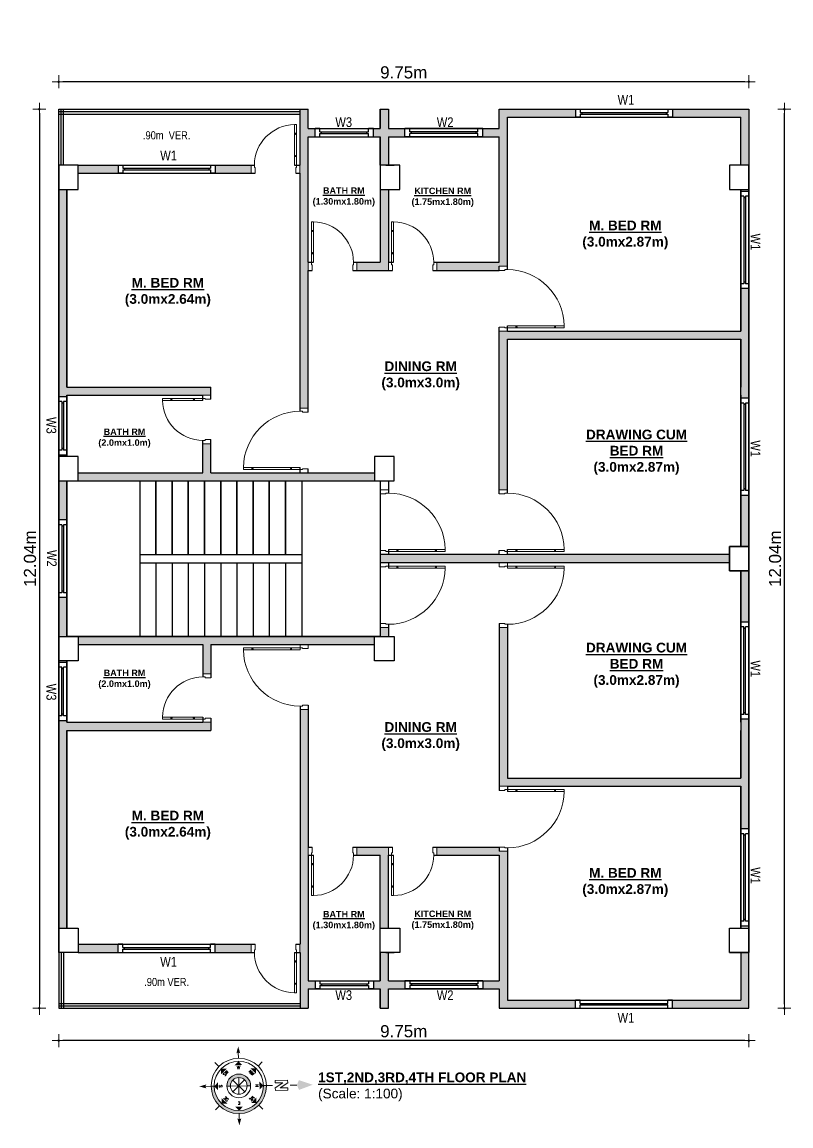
# Model space of a CAD drawing. Header units: inches. Extents: x -4010 to 65129, y -40138 to -1318.
# Drawn here: x 44671 to 45146, y -38390 to -37709 of the extents above; entities that cross this region are included whole.
import ezdxf
from ezdxf.enums import TextEntityAlignment as Align

# ---------------------------------------------------------------- set-up
doc = ezdxf.new("R2010")
doc.units = ezdxf.units.IN
doc.header["$MEASUREMENT"] = 0
doc.header["$PDMODE"] = 99
for name, color, linetype, lineweight in [('1-FOUNDATION DIM', 31, 'Continuous', 5), ('Colour 09', 210, 'Continuous', 9), ('DIM', 7, 'Continuous', 15), ('door', 132, 'Continuous', 15), ('Slab Line', 5, 'Continuous', 30)]:
    doc.layers.add(name, color=color, linetype=linetype, lineweight=lineweight)
for name, color, linetype in [('Brick wall', 3, 'Continuous'), ('RCC', 6, 'Continuous'), ('Rod', 1, 'Continuous'), ('TEX', 7, 'Continuous'), ('WINDOOR', 7, 'Continuous')]:
    doc.layers.add(name, color=color, linetype=linetype)
doc.styles.add('ARIAL', font='arial.ttf')
doc.styles.add('ROMANS', font='romans')
doc.styles.get("Standard").update_dxf_attribs({"font": 'ARIALN.TTF'})
doc.dimstyles.new('3-8', dxfattribs={"dimscale": 1.25, "dimtxt": 6, "dimasz": 2, "dimexe": 0.18, "dimexo": 6, "dimgap": 0, "dimtad": 0, "dimdec": 0, "dimzin": 3, "dimdsep": 46, "dimlunit": 3, "dimtxsty": 'ARIAL', "dimblk": 'DD', "dimcen": 1, "dimse1": 1, "dimse2": 1, "dimclrd": 256, "dimclrt": 256, "dimadec": 0, "dimazin": 0, "dimtfac": 0.5, "dimtdec": 0, "dimtmove": 2, "dimatfit": 0, "dimfxl": 0.18, "dimtvp": 0.75, "dimfrac": 1, "dimtolj": 1, "dimtzin": 0, "dimarcsym": 0})

# ---------------------------------------------------------------- blocks, each defined once
blk = doc.blocks.new('A$C779854B7')
at = {"layer": 'RCC'}
for p, q in [((0, 15), (12, 15)), ((0, 0), (0, 15)), ((12, 15), (12, 0)), ((12, 0), (0, 0))]:
    blk.add_line(p, q, dxfattribs=at)
blk = doc.blocks.new("Windoo 4'")
at = {"layer": 'WINDOOR'}
for p, q in [((24, 5), (-24, 5)), ((-24, 5), (-24, 0)), ((24, 0), (-24, 0)), ((-24, 0), (-21, 0)), ((-21, 5), (-21, 3)), ((21, 3), (-21, 3)), ((21, 2), (-21, 2)), ((-21, 2), (-21, 0)), ((-20, 3), (-20, 2)), ((20, 3), (20, 2)), ((24, 5), (21, 5)), ((21, 5), (21, 3)), ((21, 2), (21, 0)), ((21, 0), (24, 0)), ((24, 5), (24, 0))]:
    blk.add_line(p, q, dxfattribs=at)
blk = doc.blocks.new('DD')
for p, q in [((-1.6, 0), (1.6, 0)), ((0, 1.6), (0, -1.6))]:
    blk.add_line(p, q)
at = {"const_width": 0.3}
blk.add_lwpolyline([(-0.15, 0, 1), (0.15, 0, 1)], format="xyb", close=True, dxfattribs=at)
blk = doc.blocks.new('*D1308')
at = {"layer": 'Colour 09', "lineweight": -2}
blk.add_line((45117.24, -38337.74), (44696.24, -38337.74), dxfattribs=at)
at = {"layer": 'Defpoints', "color": 0}
for p in [(44693.74, -38317.75), (45119.74, -38317.75), (44693.74, -38337.74)]:
    blk.add_point(p, dxfattribs=at)
at = {"layer": 'Colour 09', "lineweight": -2, "xscale": 2.5, "yscale": 2.5, "zscale": 2.5, "rotation": 180}
blk.add_blockref('DD', (44693.74, -38337.74), dxfattribs=at)
at = {"layer": 'Colour 09', "lineweight": -2, "xscale": 2.5, "yscale": 2.5, "zscale": 2.5}
blk.add_blockref('DD', (45119.74, -38337.74), dxfattribs=at)
at = {"layer": 'Colour 09', "insert": (44906.74, -38332), "char_height": 7.5, "attachment_point": 5, "style": 'ARIAL'}
blk.add_mtext('\\A1;9.75m', dxfattribs=at)
blk = doc.blocks.new('Anno_North_J_Metric')
at = {"linetype": 'ByBlock', "lineweight": -2}
h = blk.add_hatch(color=0, dxfattribs=at)
h.paths.add_polyline_path([(-4.17, 0), (-4.68, 0, 1), (4.68, 0), (4.17, 0, -1)])
h.paths.add_polyline_path([(1.41, 0), (2, 0, 1), (-2, 0), (-1.41, 0, -1)])
at = {"color": 0, "linetype": 'ByBlock', "lineweight": -2}
for p, q in [((0, 4.68), (0, 5.67)), ((-3.31, 3.31), (-4.01, 4.01)), ((3.31, 3.31), (4.01, 4.01)), ((-4.68, 0), (-5.67, 0)), ((-4.68, 0), (-4.17, 0)), ((-1.41, 0), (-2, 0)), ((-1.41, 0), (1.41, 0)), ((1.41, 0), (-1.41, 0)), ((-1, 1), (1, -1)), ((-1, -1), (1, 1)), ((1, -1), (-1, 1)), ((1, 1), (-1, -1)), ((0, 1.41), (0, -1.41)), ((0, -1.41), (0, 1.41)), ((1.41, 0), (2, 0)), ((4.68, 0), (4.17, 0)), ((4.68, 0), (5.67, 0)), ((6.17, 0.4), (6.17, 0.82)), ((6.17, 0.82), (8.27, 0.82)), ((7.43, 0.4), (6.17, 0.4)), ((6.17, -0.44), (7.43, 0.4)), ((8.27, 0.4), (7.01, -0.44)), ((8.27, 0.82), (8.27, 0.4)), ((8.67, 0), (9.83, 0)), ((6.17, -0.86), (6.17, -0.44)), ((8.27, -0.86), (6.17, -0.86)), ((7.01, -0.44), (8.27, -0.44)), ((8.27, -0.44), (8.27, -0.86)), ((-3.31, -3.31), (-4.01, -4.01)), ((3.31, -3.31), (4.01, -4.01)), ((0, -4.68), (0, -5.67))]:
    blk.add_line(p, q, dxfattribs=at)
for radius in [4.68, 4.17, 2, 1.41]:
    blk.add_circle((0, 0), radius, dxfattribs=at)
for points in [[(-0.33, 5.5), (0, 5.67), (0, 6.67)], [(0, 6.67), (0.33, 5.5), (0, 5.67)], [(0, 4.17), (0.67, 3.5), (-0.67, 3.5)], [(-2.95, 2.95), (-2, 2.95), (-2.95, 2)], [(2.95, 2.95), (2.95, 2), (2, 2.95)], [(-6.67, 0), (-5.5, 0.33), (-5.67, 0)], [(-5.5, -0.33), (-5.67, 0), (-6.67, 0)], [(-4.17, 0), (-3.5, 0.67), (-3.5, -0.67)], [(4.17, 0), (3.5, -0.67), (3.5, 0.67)], [(12.5, 0), (10.17, 0.83), (9.83, 0)], [(9.83, 0), (10.17, -0.83), (12.5, 0)], [(-2.95, -2.95), (-2.95, -2), (-2, -2.95)], [(0, -4.17), (-0.67, -3.5), (0.67, -3.5)], [(2.95, -2.95), (2, -2.95), (2.95, -2)], [(0, -6.67), (-0.33, -5.5), (0, -5.67)], [(0.33, -5.5), (0, -5.67), (0, -6.67)]]:
    blk.add_solid(points, dxfattribs=at)
at = {"color": 0, "linetype": 'ByBlock', "lineweight": -2, "style": 'ROMANS'}
for s, rotation, p in [('SW', 45, (-2, 2)), ('NW', 315, (2, 2)), ('S', 270, (-3.33, 0)), ('N', 270, (2.83, 0)), ('SE', 135, (-2, -2)), ('NE', 225, (2, -2)), ('E', 180, (0, -2.67))]:
    blk.add_text(s, height=0.5, rotation=rotation, dxfattribs=at).set_placement(p, align=Align.CENTER)
blk.add_text('W', height=0.5, dxfattribs=at).set_placement((0, 2.83), align=Align.CENTER)
blk = doc.blocks.new('D40')
at = {"layer": 'door'}
for p, q in [((2, 5), (2, 39.97)), ((3.25, 39.97), (2, 39.97)), ((2.4, 33.97), (2.4, 34.72)), ((2.85, 34.72), (2.4, 34.72)), ((2.85, 33.97), (2.85, 34.72)), ((3.25, 5), (3.25, 39.97)), ((2.4, 33.97), (2, 33.97)), ((3.25, 33.97), (2.85, 33.97)), ((2, 11), (2.4, 11)), ((2.4, 10.25), (2.4, 11)), ((2.4, 10.25), (2.85, 10.25)), ((2.85, 10.25), (2.85, 11)), ((2.85, 11), (3.25, 11)), ((0, 0), (0, 5)), ((0, 5), (2, 5)), ((2.5, 0), (0, 0)), ((2, 5), (2, 3.5)), ((2, 5), (3.25, 5)), ((2, 3.5), (2.5, 3.5)), ((2.5, 3.5), (2.5, 0)), ((38, 3.5), (37.5, 3.5)), ((37.5, 3.5), (37.5, 0)), ((37.5, 0), (40, 0)), ((40, 5), (38, 5)), ((38, 5), (38, 3.5)), ((40, 0), (40, 5))]:
    blk.add_line(p, q, dxfattribs=at)
blk.add_arc((2.88, 4.86), 35.12, 0.23178, 89.39304, dxfattribs=at)
blk = doc.blocks.new('W-3FT')
at = {"layer": 'WINDOOR'}
for p, q in [((-36, 0), (-36, -5)), ((-36, 0), (-33, 0)), ((-36, 0), (0, 0)), ((-33, 0), (-33, -2)), ((-3, 0), (-3, -2)), ((0, 0), (0, -5)), ((-33, -5), (-36, -5)), ((-36, -5), (0, -5)), ((-33, -2), (-3, -2)), ((-33, -3), (-33, -5)), ((-33, -3), (-3, -3)), ((-32, -2), (-32, -3)), ((-4, -2), (-4, -3)), ((-3, -3), (-3, -5)), ((0, -5), (-3, -5))]:
    blk.add_line(p, q, dxfattribs=at)
blk = doc.blocks.new('D30')
at = {"layer": 'door'}
for p, q in [((2, 5), (2, 29.97)), ((3.25, 29.97), (2, 29.97)), ((3.25, 5), (3.25, 29.97)), ((2.4, 23.97), (2, 23.97)), ((2.4, 23.97), (2.4, 24.72)), ((2.85, 24.72), (2.4, 24.72)), ((2.85, 23.97), (2.85, 24.72)), ((3.25, 23.97), (2.85, 23.97)), ((2, 11), (2.4, 11)), ((2.4, 10.25), (2.4, 11)), ((2.4, 10.25), (2.85, 10.25)), ((2.85, 10.25), (2.85, 11)), ((2.85, 11), (3.25, 11)), ((0, 0), (0, 5)), ((0, 5), (2, 5)), ((2.5, 0), (0, 0)), ((2, 5), (2, 3.5)), ((2, 5), (3.25, 5)), ((2, 3.5), (2.5, 3.5)), ((2.5, 3.5), (2.5, 0)), ((28, 3.5), (27.5, 3.5)), ((27.5, 3.5), (27.5, 0)), ((27.5, 0), (30, 0)), ((30, 5), (28, 5)), ((28, 5), (28, 3.5)), ((30, 0), (30, 5))]:
    blk.add_line(p, q, dxfattribs=at)
blk.add_arc((2.89, 4.86), 25.11, 0.32038, 89.17273, dxfattribs=at)
blk = doc.blocks.new('W-1')
at = {"layer": 'WINDOOR'}
for p, q in [((-60, 0), (-60, -5)), ((-60, 0), (-57, 0)), ((-60, 0), (0, 0)), ((-57, 0), (-57, -2)), ((-3, 0), (-3, -2)), ((0, 0), (0, -5)), ((-57, -5), (-60, -5)), ((-60, -5), (0, -5)), ((-57, -2), (-3, -2)), ((-57, -3), (-57, -5)), ((-57, -3), (-3, -3)), ((-56, -2), (-56, -3)), ((-4, -2), (-4, -3)), ((-3, -3), (-3, -5)), ((0, -5), (-3, -5))]:
    blk.add_line(p, q, dxfattribs=at)
blk = doc.blocks.new('*D1309')
at = {"layer": 'Colour 09', "lineweight": -2}
blk.add_line((45141.74, -38315.25), (45141.74, -37765.27), dxfattribs=at)
at = {"layer": 'Defpoints', "color": 0}
for p in [(45119.74, -37762.77), (45141.74, -37762.77), (45119.74, -38317.75)]:
    blk.add_point(p, dxfattribs=at)
at = {"layer": 'Colour 09', "lineweight": -2, "xscale": 2.5, "yscale": 2.5, "zscale": 2.5}
for p, rotation in [((45141.74, -37762.77), 90), ((45141.74, -38317.75), 270)]:
    blk.add_blockref('DD', p, dxfattribs=dict(at, rotation=rotation))
at = {"layer": 'Colour 09', "insert": (45135.99, -38040.26), "char_height": 7.5, "attachment_point": 5, "rotation": 90, "style": 'ARIAL'}
blk.add_mtext('\\A1;12.04m', dxfattribs=at)
blk = doc.blocks.new('*D1310')
at = {"layer": 'Colour 09', "lineweight": -2}
blk.add_line((44681.81, -37765.27), (44681.81, -38315.25), dxfattribs=at)
at = {"layer": 'Defpoints', "color": 0}
for p in [(44693.74, -37762.77), (44681.81, -38317.75), (44693.74, -38317.75)]:
    blk.add_point(p, dxfattribs=at)
at = {"layer": 'Colour 09', "lineweight": -2, "xscale": 2.5, "yscale": 2.5, "zscale": 2.5}
for p, rotation in [((44681.81, -37762.77), 90), ((44681.81, -38317.75), 270)]:
    blk.add_blockref('DD', p, dxfattribs=dict(at, rotation=rotation))
at = {"layer": 'Colour 09', "insert": (44676.06, -38040.26), "char_height": 7.5, "attachment_point": 5, "rotation": 90, "style": 'ARIAL'}
blk.add_mtext('\\A1;12.04m', dxfattribs=at)
blk = doc.blocks.new('*D1311')
at = {"layer": 'Colour 09', "lineweight": -2}
blk.add_line((45117.24, -37745.83), (44696.24, -37745.83), dxfattribs=at)
at = {"layer": 'Defpoints', "color": 0}
for p in [(44693.74, -37708.99), (45119.74, -37708.99), (44693.74, -37745.83)]:
    blk.add_point(p, dxfattribs=at)
at = {"layer": 'Colour 09', "lineweight": -2, "xscale": 2.5, "yscale": 2.5, "zscale": 2.5, "rotation": 180}
blk.add_blockref('DD', (44693.74, -37745.83), dxfattribs=at)
at = {"layer": 'Colour 09', "lineweight": -2, "xscale": 2.5, "yscale": 2.5, "zscale": 2.5}
blk.add_blockref('DD', (45119.74, -37745.83), dxfattribs=at)
at = {"layer": 'Colour 09', "insert": (44906.74, -37740.09), "char_height": 7.5, "attachment_point": 5, "style": 'ARIAL'}
blk.add_mtext('\\A1;9.75m', dxfattribs=at)

msp = doc.modelspace()

# ---------------------------------------------------------------- hatches: boundary and pattern name
at = {"layer": 'Rod'}
h = msp.add_hatch(color=256, dxfattribs=at)
h.paths.add_polyline_path([(44812.575, -37797.261), (44790.408, -37797.261), (44790.408, -37802.261), (44812.575, -37802.261)])
h.paths.add_polyline_path([(44847.741, -37779.769), (44851.991, -37779.769), (44851.991, -37774.769), (44847.741, -37774.769), (44847.741, -37762.769), (44842.741, -37762.769), (44842.741, -37797.261), (44842.575, -37797.261), (44842.575, -37802.261), (44842.741, -37802.261), (44842.741, -37947.261), (44847.741, -37947.261), (44847.741, -37862.269), (44847.741, -37857.269)])
h.paths.add_polyline_path([(44907.491, -37774.769), (44897.241, -37774.769), (44897.241, -37762.769), (44892.241, -37762.769), (44892.241, -37774.769), (44887.991, -37774.769), (44887.991, -37779.769), (44892.241, -37779.769), (44892.241, -37797.261), (44897.241, -37797.261), (44897.241, -37779.769), (44907.491, -37779.769)])
h.paths.add_polyline_path([(44897.241, -37812.261), (44892.241, -37812.261), (44892.241, -37857.269), (44877.741, -37857.269), (44877.741, -37862.269), (44897.241, -37862.269), (44897.241, -37857.269)])
h.paths.add_polyline_path([(44970.741, -37767.769), (45012.741, -37767.769), (45012.741, -37762.769), (44965.741, -37762.769), (44965.741, -37774.769), (44955.491, -37774.769), (44955.491, -37779.769), (44965.741, -37779.769), (44965.741, -37857.269), (44927.241, -37857.269), (44927.241, -37862.269), (44965.741, -37862.269), (44965.741, -37859.769), (44970.741, -37859.769)])
h.paths.add_polyline_path([(45119.741, -37762.769), (45072.741, -37762.769), (45072.741, -37767.769), (45114.741, -37767.769), (45114.741, -37797.261), (45119.741, -37797.261)])
h.paths.add_polyline_path([(45119.741, -37873.518), (45114.741, -37873.518), (45114.741, -37899.769), (44970.741, -37899.769), (44965.741, -37899.769), (44965.741, -37997.761), (44970.741, -37997.761), (44970.741, -37904.769), (45114.741, -37904.769), (45114.741, -37941.16), (45119.741, -37941.16)])
h.paths.add_polyline_path([(45107.741, -38037.761), (44970.741, -38037.761), (44965.741, -38037.761), (44892.241, -38037.761), (44892.241, -38042.761), (44897.241, -38042.761), (45107.741, -38042.761)])
h.paths.add_polyline_path([(45119.741, -38001.16), (45114.741, -38001.16), (45114.741, -38032.761), (45119.741, -38032.761)])
h.paths.add_polyline_path([(45119.741, -38047.761), (45114.741, -38047.761), (45114.741, -38079.361), (45119.741, -38079.361)])
h.paths.add_polyline_path([(45119.741, -38139.361), (45114.741, -38139.361), (45114.741, -38175.752), (44970.741, -38175.752), (44970.741, -38082.761), (44965.741, -38082.761), (44965.741, -38180.752), (44970.741, -38180.752), (45114.741, -38180.752), (45114.741, -38207.003), (45119.741, -38207.003)])
h.paths.add_polyline_path([(44970.741, -38220.752), (44965.741, -38220.752), (44965.741, -38218.252), (44927.241, -38218.252), (44927.241, -38223.252), (44965.741, -38223.252), (44965.741, -38300.752), (44955.491, -38300.752), (44955.491, -38305.752), (44965.741, -38305.752), (44965.741, -38317.752), (45012.741, -38317.752), (45012.741, -38312.752), (44970.741, -38312.752)])
h.paths.add_polyline_path([(45119.741, -38283.261), (45114.741, -38283.261), (45114.741, -38312.752), (45072.741, -38312.752), (45072.741, -38317.752), (45119.741, -38317.752)])
h.paths.add_polyline_path([(44907.491, -38300.752), (44897.241, -38300.752), (44897.241, -38283.261), (44895.741, -38283.261), (44892.241, -38283.261), (44892.241, -38300.752), (44887.991, -38300.752), (44887.991, -38305.752), (44892.241, -38305.752), (44892.241, -38317.752), (44897.241, -38317.752), (44897.241, -38305.752), (44907.491, -38305.752)])
h.paths.add_polyline_path([(44851.991, -38300.752), (44847.741, -38300.752), (44847.741, -38223.252), (44847.741, -38218.252), (44847.741, -38216.752), (44847.741, -38133.261), (44842.741, -38133.261), (44842.741, -38278.261), (44842.575, -38278.261), (44842.575, -38283.261), (44842.741, -38283.261), (44842.741, -38317.752), (44847.741, -38317.752), (44847.741, -38305.752), (44851.991, -38305.752)])
h.paths.add_polyline_path([(44897.241, -38223.252), (44897.241, -38218.252), (44877.741, -38218.252), (44877.741, -38223.252), (44892.241, -38223.252), (44892.241, -38268.261), (44897.241, -38268.261)])
h.paths.add_polyline_path([(44888.741, -38088.261), (44705.741, -38088.261), (44705.741, -38093.261), (44782.741, -38093.261), (44782.741, -38111.261), (44787.741, -38111.261), (44787.741, -38093.261), (44888.741, -38093.261)])
h.paths.add_polyline_path([(44897.241, -38082.761), (44892.241, -38082.761), (44892.241, -38088.261), (44897.241, -38088.261)])
h.paths.add_polyline_path([(44698.741, -38146.261), (44787.741, -38146.261), (44787.741, -38141.261), (44782.741, -38141.261), (44698.741, -38141.261), (44698.741, -38140.261), (44693.741, -38140.261), (44693.741, -38268.261), (44698.741, -38268.261)])
h.paths.add_polyline_path([(44730.408, -38278.261), (44705.741, -38278.261), (44705.741, -38283.261), (44730.408, -38283.261)])
h.paths.add_polyline_path([(44812.575, -38278.261), (44790.408, -38278.261), (44790.408, -38283.261), (44812.575, -38283.261)])
h.paths.add_polyline_path([(44888.741, -37987.261), (44787.741, -37987.261), (44787.741, -37969.261), (44782.741, -37969.261), (44782.741, -37987.261), (44705.741, -37987.261), (44705.741, -37992.261), (44888.741, -37992.261)])
h.paths.add_polyline_path([(44698.741, -37992.261), (44693.741, -37992.261), (44693.741, -38016.261), (44698.741, -38016.261)])
h.paths.add_polyline_path([(44698.741, -38064.261), (44693.741, -38064.261), (44693.741, -38088.261), (44698.741, -38088.261)])
h.paths.add_polyline_path([(44698.741, -37812.261), (44693.741, -37812.261), (44693.741, -37940.261), (44698.741, -37940.261), (44698.741, -37939.261), (44782.741, -37939.261), (44787.741, -37939.261), (44787.741, -37934.261), (44782.741, -37934.261), (44698.741, -37934.261)])
h.paths.add_polyline_path([(44730.408, -37797.261), (44705.741, -37797.261), (44705.741, -37802.261), (44730.408, -37802.261)])

# ---------------------------------------------------------------- linework, layer by layer
at = {"layer": 'RCC'}
for p, q in [((44895.741, -37797.261), (44900.741, -37797.261)), ((44743.741, -38037.761), (44843.741, -38037.761)), ((44743.741, -38037.761), (44843.741, -38037.761)), ((44743.741, -38042.761), (44843.741, -38042.761)), ((44743.741, -38042.761), (44843.741, -38042.761)), ((44895.741, -38283.261), (44900.741, -38283.261)), ((44895.741, -38283.261), (44900.741, -38283.261))]:
    msp.add_line(p, q, dxfattribs=at)
at = {"layer": 'Rod'}
for p, q in [((44842.741, -37797.261), (44842.741, -37762.769)), ((44842.741, -37762.769), (44847.741, -37762.769)), ((44847.741, -37774.769), (44847.741, -37762.769)), ((44892.241, -37762.769), (44897.241, -37762.769)), ((44892.241, -37774.769), (44892.241, -37762.769)), ((44892.241, -37762.769), (44892.241, -37774.769)), ((44897.241, -37762.769), (44897.241, -37774.769)), ((44965.741, -37774.769), (44965.741, -37762.769)), ((44965.741, -37762.769), (45119.741, -37762.769)), ((45119.741, -37762.769), (45119.741, -38283.261)), ((44970.741, -37861.769), (44970.741, -37767.769)), ((44970.741, -37767.769), (45114.741, -37767.769)), ((45114.741, -37797.261), (45114.741, -37767.769)), ((44847.741, -37774.769), (44892.241, -37774.769)), ((44897.241, -37774.769), (44965.741, -37774.769)), ((44847.741, -37857.269), (44847.741, -37779.769)), ((44847.741, -37779.769), (44892.241, -37779.769)), ((44892.241, -37797.261), (44892.241, -37779.769)), ((44892.241, -37779.769), (44892.241, -37857.269)), ((44897.241, -37779.769), (44965.741, -37779.769)), ((44897.241, -37779.769), (44897.241, -37797.261)), ((44965.741, -37857.269), (44965.741, -37779.769)), ((44693.741, -37797.261), (44693.741, -38283.261)), ((44693.741, -38283.261), (44693.741, -37797.261)), ((44705.741, -37797.261), (44814.575, -37797.261)), ((44839.325, -37797.261), (44842.741, -37797.261)), ((45119.741, -38317.752), (45119.741, -37797.261)), ((44705.741, -37802.261), (44815.075, -37802.261)), ((44840.075, -37802.261), (44842.741, -37802.261)), ((44842.741, -37949.261), (44842.741, -37802.261)), ((44698.741, -37812.261), (44698.741, -37934.261)), ((44698.741, -37934.261), (44698.741, -37812.261)), ((44897.241, -37812.261), (44897.241, -37857.269)), ((45114.741, -37812.261), (45114.741, -37899.769)), ((45114.741, -37899.769), (45114.741, -37812.261)), ((44847.741, -37857.269), (44850.991, -37857.269)), ((44875.741, -37857.269), (44892.241, -37857.269)), ((44897.241, -37857.269), (44900.491, -37857.269)), ((44925.241, -37857.269), (44965.741, -37857.269)), ((44847.741, -37949.761), (44847.741, -37862.269)), ((44847.741, -37863.769), (44847.741, -37862.269)), ((44847.741, -37862.269), (44850.241, -37862.269)), ((44875.241, -37862.269), (44899.741, -37862.269)), ((44924.741, -37862.269), (44965.741, -37862.269)), ((44965.741, -37862.269), (44965.741, -37859.769)), ((44965.741, -38000.261), (44965.741, -37897.269)), ((44970.741, -37899.769), (44970.741, -37896.519)), ((44970.741, -37899.769), (45114.741, -37899.769)), ((44970.741, -37999.761), (44970.741, -37904.769)), ((44970.741, -37904.769), (45114.741, -37904.769)), ((45114.741, -37904.769), (45114.741, -37934.261)), ((45114.741, -37956.011), (45114.741, -37904.769)), ((44698.741, -37934.261), (44787.741, -37934.261)), ((44782.741, -37934.261), (44787.741, -37934.261)), ((44787.741, -37941.761), (44787.741, -37934.261)), ((44698.741, -37939.261), (44698.741, -37977.261)), ((44698.741, -37977.261), (44698.741, -37939.261)), ((44698.741, -37977.261), (44698.741, -37939.261)), ((44698.741, -37939.261), (44782.741, -37939.261)), ((44782.741, -37942.511), (44782.741, -37939.261)), ((45114.741, -37939.261), (45114.741, -38032.761)), ((45114.741, -38032.761), (45114.741, -37939.261)), ((44782.741, -37987.261), (44782.741, -37967.261)), ((44787.741, -37987.261), (44787.741, -37966.761)), ((44705.741, -37987.261), (44782.741, -37987.261)), ((44705.741, -37987.261), (44782.741, -37987.261)), ((44787.741, -37987.261), (44888.741, -37987.261)), ((44787.741, -37987.261), (44888.741, -37987.261)), ((44787.741, -37987.261), (44888.741, -37987.261)), ((44842.741, -37987.261), (44842.741, -37984.011)), ((44847.741, -37987.261), (44847.741, -37984.761)), ((44693.741, -37992.261), (44893.741, -37992.261)), ((44698.741, -37992.261), (44698.741, -38088.261)), ((44698.741, -37992.261), (44888.741, -37992.261)), ((44743.741, -37992.261), (44743.741, -38088.261)), ((44753.741, -37992.261), (44753.741, -38037.761)), ((44753.741, -38037.761), (44753.741, -37992.261)), ((44763.741, -37992.261), (44763.741, -38037.761)), ((44763.741, -38037.761), (44763.741, -37992.261)), ((44773.741, -37992.261), (44773.741, -38037.761)), ((44773.741, -38037.761), (44773.741, -37992.261)), ((44783.741, -37992.261), (44783.741, -38037.761)), ((44783.741, -38037.761), (44783.741, -37992.261)), ((44793.741, -37992.261), (44793.741, -38037.761)), ((44793.741, -38037.761), (44793.741, -37992.261)), ((44803.741, -37992.261), (44803.741, -38037.761)), ((44803.741, -38037.761), (44803.741, -37992.261)), ((44813.741, -37992.261), (44813.741, -38037.761)), ((44813.741, -38037.761), (44813.741, -37992.261)), ((44823.741, -37992.261), (44823.741, -38037.761)), ((44823.741, -38037.761), (44823.741, -37992.261)), ((44833.741, -37992.261), (44833.741, -38037.761)), ((44833.741, -38037.761), (44833.741, -37992.261)), ((44843.741, -37992.261), (44843.741, -38088.261)), ((44892.241, -37992.261), (44892.241, -38000.261)), ((44897.241, -37992.261), (44897.241, -37999.761)), ((44892.241, -38035.261), (44892.241, -38045.261)), ((44897.241, -38034.511), (44897.241, -38037.761)), ((44965.741, -38037.761), (44965.741, -38035.261)), ((44970.741, -38037.761), (44970.741, -38034.511)), ((44753.741, -38042.761), (44753.741, -38088.261)), ((44763.741, -38042.761), (44763.741, -38088.261)), ((44773.741, -38042.761), (44773.741, -38088.261)), ((44783.741, -38042.761), (44783.741, -38088.261)), ((44793.741, -38042.761), (44793.741, -38088.261)), ((44803.741, -38042.761), (44803.741, -38088.261)), ((44813.741, -38042.761), (44813.741, -38088.261)), ((44823.741, -38042.761), (44823.741, -38088.261)), ((44833.741, -38042.761), (44833.741, -38088.261)), ((44965.741, -38037.761), (44892.241, -38037.761)), ((45107.741, -38042.761), (44892.241, -38042.761)), ((44897.241, -38042.761), (44897.241, -38046.011)), ((45107.741, -38037.761), (44970.741, -38037.761)), ((45114.741, -38047.761), (45114.741, -38175.752)), ((45114.741, -38141.261), (45114.741, -38047.761)), ((45114.741, -38047.761), (45114.741, -38141.261)), ((44892.241, -38080.261), (44892.241, -38088.261)), ((44897.241, -38080.761), (44897.241, -38088.261)), ((44965.741, -38080.261), (44965.741, -38183.252)), ((44970.741, -38080.761), (44970.741, -38175.752)), ((44693.741, -38088.261), (44893.741, -38088.261)), ((44705.741, -38093.261), (44782.741, -38093.261)), ((44782.741, -38093.261), (44782.741, -38113.261)), ((44787.741, -38093.261), (44888.741, -38093.261)), ((44787.741, -38093.261), (44888.741, -38093.261)), ((44787.741, -38093.261), (44787.741, -38113.761)), ((44698.741, -38103.261), (44698.741, -38141.261)), ((44698.741, -38103.261), (44698.741, -38141.261)), ((44698.741, -38141.261), (44698.741, -38103.261)), ((44698.741, -38103.261), (44698.741, -38141.261)), ((44698.741, -38103.261), (44698.741, -38141.261)), ((45114.741, -38124.511), (45114.741, -38175.752)), ((44842.741, -38131.261), (44842.741, -38278.261)), ((44847.741, -38130.761), (44847.741, -38218.252)), ((44782.741, -38138.011), (44782.741, -38141.261)), ((44787.741, -38138.761), (44787.741, -38146.261)), ((44698.741, -38141.261), (44782.741, -38141.261)), ((44698.741, -38146.261), (44698.741, -38268.261)), ((44698.741, -38268.261), (44698.741, -38146.261)), ((44698.741, -38146.261), (44698.741, -38268.261)), ((44698.741, -38146.261), (44787.741, -38146.261)), ((44782.741, -38146.261), (44787.741, -38146.261)), ((45114.741, -38146.261), (45114.741, -38175.752)), ((45114.741, -38175.752), (45114.741, -38146.261)), ((44970.741, -38175.752), (45114.741, -38175.752)), ((44970.741, -38180.752), (44970.741, -38184.002)), ((44970.741, -38180.752), (45114.741, -38180.752)), ((45114.741, -38180.752), (45114.741, -38268.261)), ((45114.741, -38268.261), (45114.741, -38180.752)), ((45114.741, -38180.752), (45114.741, -38268.261)), ((44847.741, -38216.752), (44847.741, -38218.252)), ((44847.741, -38218.252), (44850.241, -38218.252)), ((44875.241, -38218.252), (44899.741, -38218.252)), ((44924.741, -38218.252), (44965.741, -38218.252)), ((44965.741, -38218.252), (44965.741, -38220.752)), ((44970.741, -38218.752), (44970.741, -38312.752)), ((44847.741, -38223.252), (44847.741, -38300.752)), ((44847.741, -38223.252), (44850.991, -38223.252)), ((44875.741, -38223.252), (44892.241, -38223.252)), ((44892.241, -38300.752), (44892.241, -38223.252)), ((44897.241, -38268.261), (44897.241, -38223.252)), ((44897.241, -38223.252), (44900.491, -38223.252)), ((44925.241, -38223.252), (44965.741, -38223.252)), ((44965.741, -38223.252), (44965.741, -38300.752)), ((44705.741, -38278.261), (44815.075, -38278.261)), ((44840.075, -38278.261), (44842.741, -38278.261)), ((44705.741, -38283.261), (44814.575, -38283.261)), ((44839.325, -38283.261), (44842.741, -38283.261)), ((44842.741, -38283.261), (44842.741, -38317.752)), ((44892.241, -38283.261), (44892.241, -38300.752)), ((44897.241, -38300.752), (44897.241, -38283.261)), ((45107.741, -38283.261), (45119.741, -38283.261)), ((45114.741, -38283.261), (45114.741, -38312.752)), ((44847.741, -38300.752), (44892.241, -38300.752)), ((44897.241, -38300.752), (44965.741, -38300.752)), ((44847.741, -38305.752), (44847.741, -38317.752)), ((44847.741, -38305.752), (44892.241, -38305.752)), ((44892.241, -38305.752), (44892.241, -38317.752)), ((44892.241, -38317.752), (44892.241, -38305.752)), ((44897.241, -38305.752), (44965.741, -38305.752)), ((44897.241, -38317.752), (44897.241, -38305.752)), ((44965.741, -38305.752), (44965.741, -38317.752)), ((44970.741, -38312.752), (45114.741, -38312.752)), ((44842.741, -38317.752), (44847.741, -38317.752)), ((44892.241, -38317.752), (44897.241, -38317.752)), ((44965.741, -38317.752), (45119.741, -38317.752))]:
    msp.add_line(p, q, dxfattribs=at)
msp.add_lwpolyline([(44698.741, -37992.261), (44892.241, -37992.261), (44892.241, -38088.261), (44698.741, -38088.261)], close=True, dxfattribs=at)
at = {"layer": 'Slab Line'}
for p, q in [((44693.741, -37797.26), (44693.741, -37762.769)), ((44693.741, -37762.769), (44842.741, -37762.769)), ((44695.241, -37797.26), (44695.241, -37762.769)), ((44696.741, -37797.26), (44696.741, -37762.769)), ((44693.741, -37764.269), (44842.741, -37764.269)), ((44693.741, -37765.769), (44842.741, -37765.769)), ((44693.741, -38283.261), (44693.741, -38317.752)), ((44695.241, -38283.261), (44695.241, -38317.752)), ((44696.741, -38283.261), (44696.741, -38317.752)), ((44693.741, -38314.752), (44842.741, -38314.752)), ((44693.741, -38316.252), (44842.741, -38316.252)), ((44693.741, -38317.752), (44842.741, -38317.752))]:
    msp.add_line(p, q, dxfattribs=at)

# ---------------------------------------------------------------- block references
at = {"layer": '1-FOUNDATION DIM', "xscale": -1}
msp.add_blockref('D30', (44842.575, -37802.261), dxfattribs=at)
at = {"layer": '1-FOUNDATION DIM'}
for p in [(44847.741, -37862.269), (44897.241, -37862.269)]:
    msp.add_blockref('D30', p, dxfattribs=at)
at = {"layer": '1-FOUNDATION DIM', "xscale": -1}
for name, p, rotation in [('D40', (44965.741, -37899.769), 270), ('D30', (44787.741, -37939.261), 90), ('D40', (44892.241, -38037.761), 270), ('D40', (44965.741, -38037.761), 270), ('D40', (44847.741, -38093.261), 90), ('D30', (44847.741, -38218.252), 180), ('D30', (44897.241, -38218.252), 180)]:
    msp.add_blockref(name, p, dxfattribs=dict(at, rotation=rotation))
at = {"layer": '1-FOUNDATION DIM'}
for name, p, rotation in [('D40', (44847.741, -37987.261), 90), ('D40', (44892.241, -38042.761), 270), ('D40', (44965.741, -38042.761), 270), ('D30', (44787.741, -38141.261), 90), ('D40', (44965.741, -38180.752), 270), ('D30', (44842.575, -38278.261), 180)]:
    msp.add_blockref(name, p, dxfattribs=dict(at, rotation=rotation))
at = {"layer": 'Brick wall', "xscale": -1}
for name, p, rotation in [('W-3FT', (44887.991, -37779.769), 180), ("Windoo 4'", (44931.491, -37774.769), 180), ("Windoo 4'", (44693.741, -38040.261), 270), ('W-3FT', (44698.741, -38104.261), 270)]:
    msp.add_blockref(name, p, dxfattribs=dict(at, rotation=rotation))
at = {"layer": 'Brick wall', "rotation": 270}
msp.add_blockref('W-3FT', (44698.741, -37976.261), dxfattribs=at)
at = {"layer": 'Brick wall'}
for name, p in [('W-3FT', (44887.991, -38300.752)), ("Windoo 4'", (44931.491, -38305.752))]:
    msp.add_blockref(name, p, dxfattribs=at)
at = {"layer": 'DIM', "ltscale": 500000, "xscale": 3.651035833295282, "yscale": 3.651035833288915, "zscale": 3.651035846891474, "rotation": 0.8671012841935241}
msp.add_blockref('Anno_North_J_Metric', (44804.923, -38365.699), dxfattribs=at)
at = {"layer": 'RCC', "xscale": -1, "rotation": 180}
for p in [(44693.741, -37797.261), (44892.241, -37797.261), (45107.741, -37797.261), (44693.741, -37977.261), (44888.741, -37977.261), (45107.741, -38032.761)]:
    msp.add_blockref('A$C779854B7', p, dxfattribs=at)
at = {"layer": 'RCC'}
for p in [(45107.741, -38047.761), (44693.741, -38103.261), (44888.741, -38103.261), (44693.741, -38283.261), (44693.741, -38283.261), (44892.241, -38283.261), (44892.241, -38283.261), (45107.741, -38283.261), (45107.741, -38283.261)]:
    msp.add_blockref('A$C779854B7', p, dxfattribs=at)
at = {"layer": 'WINDOOR', "ltscale": 10}
for p in [(45072.741, -37762.769), (44790.408, -37797.261)]:
    msp.add_blockref('W-1', p, dxfattribs=at)
at = {"layer": 'WINDOOR', "ltscale": 10, "rotation": 270}
for p in [(45119.741, -37873.518), (45119.741, -38001.16)]:
    msp.add_blockref('W-1', p, dxfattribs=at)
at = {"layer": 'WINDOOR', "ltscale": 10, "xscale": -1}
for p, rotation in [((45119.741, -38079.361), 270), ((45119.741, -38207.003), 270), ((44790.408, -38283.261), 180), ((45072.741, -38317.752), 180)]:
    msp.add_blockref('W-1', p, dxfattribs=dict(at, rotation=rotation))

# ---------------------------------------------------------------- texts
at = {"layer": 'TEX', "linetype": 'ByBlock'}
for s, insert, char_height, width, attachment_point in [('{\\fArial Narrow|b0|i0|c0|p34;W1}', (45038.752, -37753.917), 6, 18.77154, 1), ('W3', (44864.535, -37767.768), 6, 18.77154, 1), ('W2', (44927.146, -37767.795), 6, 18.77154, 1), ('.90m  VER.', (44760.387, -37776.389), 5, 75.17356, 2), ('{\\fArial Narrow|b0|i0|c0|p34;W1}', (44756.419, -37788.409), 6, 18.77154, 1), ('{\\fArial Narrow|b0|i0|c0|p34;W1}', (44756.419, -38292.112), 6, 18.77154, 7), ('.90m VER.', (44760.387, -38304.132), 5, 75.17356, 8), ('W3', (44864.535, -38312.753), 6, 18.77154, 7), ('W2', (44927.146, -38312.727), 6, 18.77154, 7), ('{\\fArial Narrow|b0|i0|c0|p34;W1}', (45038.752, -38326.604), 6, 18.77154, 7)]:
    msp.add_mtext(s, dxfattribs=dict(at, insert=insert, char_height=char_height, width=width, attachment_point=attachment_point))
at = {"layer": 'TEX'}
for s, insert, char_height, width, attachment_point in [('{\\fArial|b1|i0|c0|p34;\\LBATH RM\\P\\l(1.30mx1.80m)}', (44869.752, -37816.923), 4, 86.60934, 5), ('{\\fArial|b1|i0|c0|p34;\\LKITCHEN RM\\P\\l(1.75mx1.80m)}', (44930.796, -37817.124), 4, 86.60934, 5), ('{\\fArial|b1|i0|c0|p34;\\LM. BED RM \\P\\l(3.0mx2.87m)}', (45043.512, -37840.44), 6, 86.60934, 5), ('{\\fArial|b1|i0|c0|p34;\\LM. BED RM \\P\\l(3.0mx2.64m)}', (44761.136, -37875.813), 6, 86.60934, 5), ('{\\fArial|b1|i0|c0|p34;\\LDINING RM\\P\\l(3.0mx3.0m)}', (44917.183, -37927.344), 6, 77.58745, 5), ('{\\fArial|b1|i0|c0|p34;\\LBATH RM\\P\\l(2.0mx1.0m)}', (44734.37, -37965.842), 4, 86.60934, 5), ('{\\fArial|b1|i0|c0|p34;\\LDRAWING CUM\\PBED RM\\P\\l(3.0mx2.87m)}', (45050.424, -37974.483), 6, 77.58745, 5), ('{\\fArial|b1|i0|c0|p34;\\LDRAWING CUM\\PBED RM\\P\\l(3.0mx2.87m)}', (45050.424, -38106.038), 6, 77.58745, 5), ('{\\fArial|b1|i0|c0|p34;\\LBATH RM\\P\\l(2.0mx1.0m)}', (44734.37, -38114.679), 4, 86.60934, 5), ('{\\fArial|b1|i0|c0|p34;\\LDINING RM\\P\\l(3.0mx3.0m)}', (44917.183, -38150.04), 6, 77.58745, 5), ('{\\fArial|b1|i0|c0|p34;\\LM. BED RM \\P\\l(3.0mx2.64m)}', (44761.136, -38204.708), 6, 86.60934, 5), ('{\\fArial|b1|i0|c0|p34;\\LM. BED RM \\P\\l(3.0mx2.87m)}', (45043.512, -38240.081), 6, 86.60934, 5), ('{\\fArial|b1|i0|c0|p34;\\LBATH RM\\P\\l(1.30mx1.80m)}', (44869.752, -38263.598), 4, 86.60934, 5), ('{\\fArial|b1|i0|c0|p34;\\LKITCHEN RM\\P\\l(1.75mx1.80m)}', (44930.796, -38263.397), 4, 86.60934, 5), ('{\\fArial Rounded MT Bold|b0|i0|c0|p34;\\L1ST,2ND,3RD,4TH FLOOR PLAN\\P\\fArial|b0|i0|c0|p34;\\l(Scale: 1:100)}', (44853.862, -38357.403), 6, 271.47295, 1)]:
    msp.add_mtext(s, dxfattribs=dict(at, insert=insert, char_height=char_height, width=width, attachment_point=attachment_point))
at = {"layer": 'TEX', "linetype": 'ByBlock', "char_height": 6, "width": 18.77154, "rotation": 270}
for s, insert, attachment_point in [('{\\fArial Narrow|b0|i0|c0|p34;W1}', (45120.89, -37839.529), 7), ('W3', (44692.214, -37952.804), 1), ('{\\fArial Narrow|b0|i0|c0|p34;W1}', (45120.89, -37967.17), 7), ('W2', (44686.496, -38034.865), 7), ('{\\fArial Narrow|b0|i0|c0|p34;W1}', (45120.89, -38113.351), 9), ('W3', (44692.214, -38127.717), 3), ('{\\fArial Narrow|b0|i0|c0|p34;W1}', (45120.89, -38240.992), 9)]:
    msp.add_mtext(s, dxfattribs=dict(at, insert=insert, attachment_point=attachment_point))

# ---------------------------------------------------------------- dimensions: what is measured, and where the dimension line sits
at = {"layer": 'Colour 09'}
for base, p1, p2, picture, middle in [((44693.741, -37745.834), (45119.741, -37708.99), (44693.741, -37708.99), '*D1311', (44906.741, -37740.09)), ((44693.741, -38337.74), (45119.741, -38317.752), (44693.741, -38317.752), '*D1308', (44906.741, -38331.996))]:
    dim = msp.add_linear_dim(base=base, p1=p1, p2=p2, text='9.75m', dimstyle='3-8', dxfattribs=at)
    dim.commit()
    dim.dimension.update_dxf_attribs({"geometry": picture, "text_midpoint": middle})
for base, p1, p2, picture, middle in [((44681.808, -38317.752), (44693.741, -37762.769), (44693.741, -38317.752), '*D1310', (44676.065, -38040.261)), ((45141.738, -37762.769), (45119.741, -38317.752), (45119.741, -37762.769), '*D1309', (45135.994, -38040.261))]:
    dim = msp.add_linear_dim(base=base, p1=p1, p2=p2, angle=270, text='12.04m', dimstyle='3-8', dxfattribs=at)
    dim.commit()
    dim.dimension.update_dxf_attribs({"geometry": picture, "text_midpoint": middle})

doc.saveas('drawing.dxf')
